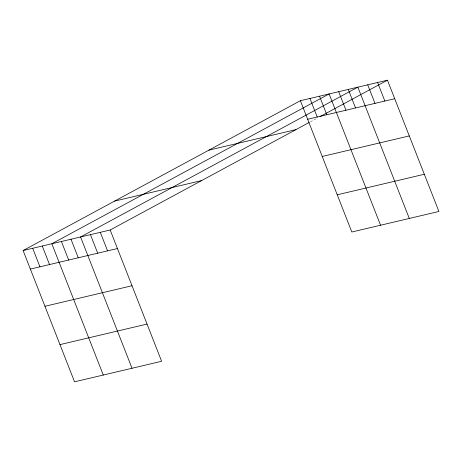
<?xml version="1.0" encoding="UTF-8"?>
<svg xmlns="http://www.w3.org/2000/svg" width="462" height="462" viewBox="0 0 462 462"><rect width="100%" height="100%" fill="white"/><g stroke="black" fill="none" stroke-linecap="round" stroke-linejoin="round"><path stroke-width="0.35" stroke-dasharray="2.31 1.73" d="M310.395 121.818L317.619 117.914"/><path stroke-width="0.69" d="M23.1 250.537L110.175 229.995L161.619 361.278L74.549 381.814L23.1 250.537L300.381 100.722L387.451 80.186L438.9 211.463L351.825 232.005L300.381 100.722M110.175 229.995L309.193 122.465M320.027 116.615L387.451 80.186M307.646 119.26L394.715 98.724M208.876 150.162L295.951 129.62M114.599 201.097L201.675 180.561M322.222 156.468L409.297 135.926M337.248 194.797L424.318 174.261M30.365 269.075L117.44 248.539M44.947 306.277L132.022 285.741M59.968 344.612L147.043 324.076M377.581 82.513L384.846 101.051M367.717 84.841L374.982 103.378M409.297 218.451L357.848 87.168L80.567 236.977L132.017 368.26M348.267 89.426L355.532 107.964M338.692 91.684L345.957 110.227M380.561 225.225L329.111 93.942L51.836 243.757L103.28 375.04M319.537 96.206L326.801 114.743M309.956 98.464L317.221 117.001M100.306 232.322L107.571 250.866M90.436 234.65L97.701 253.193M70.992 239.241L78.257 257.779M61.411 241.499L68.676 260.037M42.256 246.015L49.521 264.559M32.681 248.273L39.946 266.817"/></g></svg>
